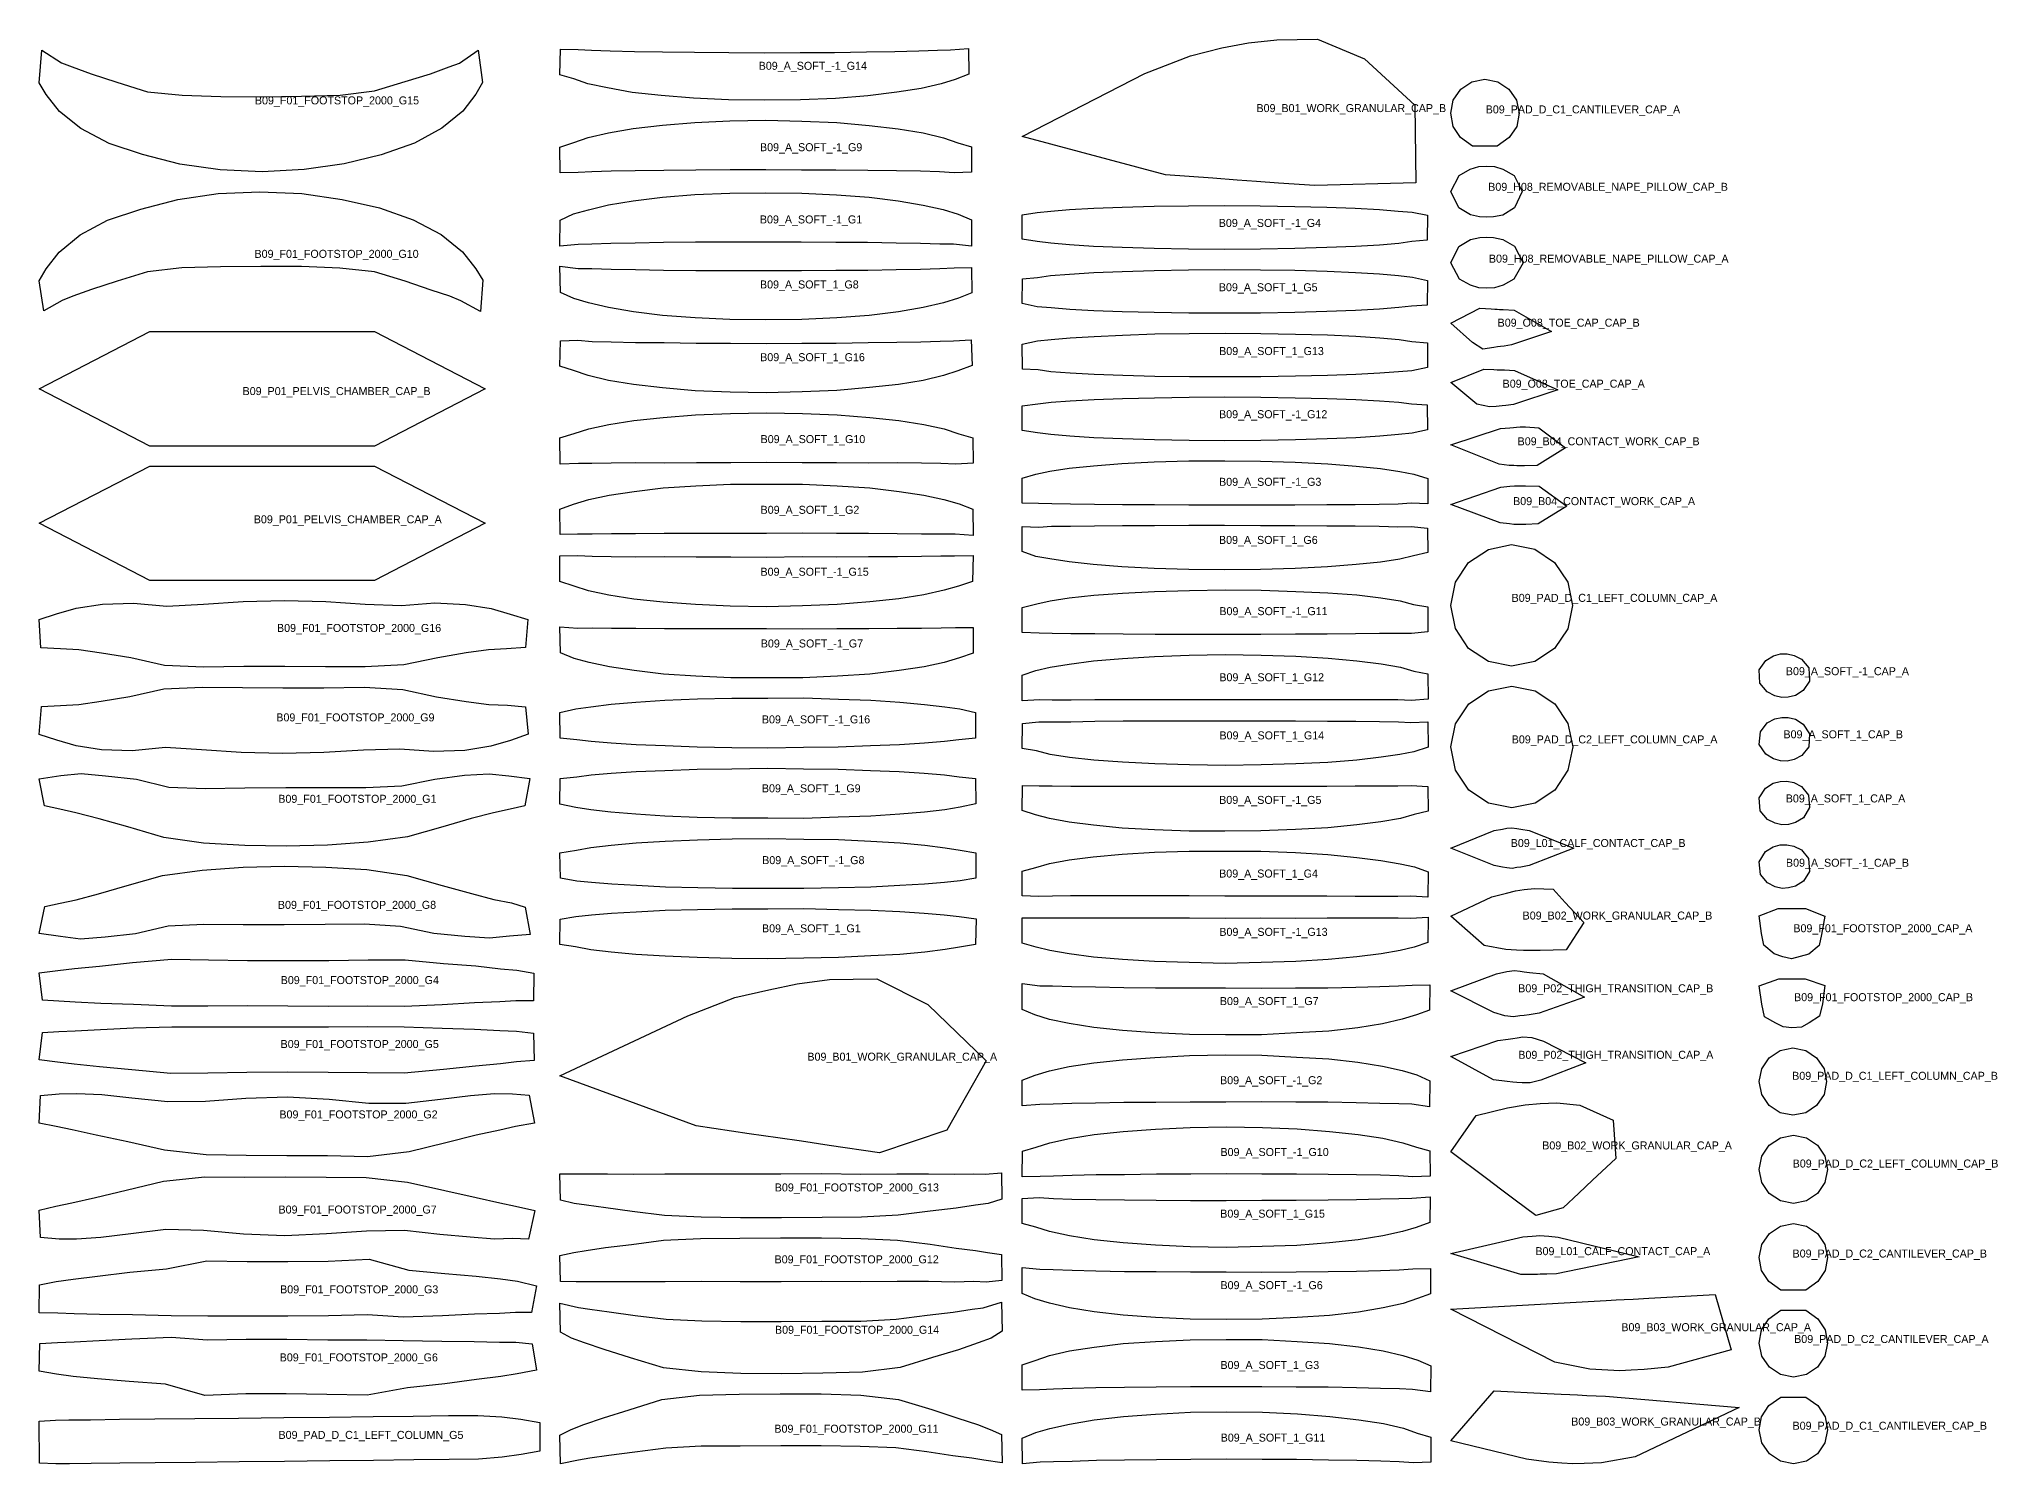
# Model space of a CAD drawing. Header units: millimetres. Extents: x 15 to 17457, y 15 to 1484.
# Drawn here: x 15499 to 17457, y 15 to 1439 of the extents above; entities that cross this region are included whole.
import ezdxf

# ---------------------------------------------------------------- set-up
doc = ezdxf.new("R2010")
doc.units = ezdxf.units.MM

msp = doc.modelspace()

# ---------------------------------------------------------------- linework, layer by layer
for points in [[(16020.1, 1429.1), (16037.7, 1428.9), (16051.2, 1428.2), (16069.9, 1427.6), (16094, 1426.9), (16122.3, 1426.6), (16154.2, 1426.1), (16188.6, 1425.8), (16224.2, 1425.6), (16259.8, 1425.9), (16294.2, 1425.9), (16326, 1426.5), (16354.5, 1426.9), (16378.4, 1427.4), (16397.1, 1428.1), (16410.1, 1428.5), (16428.2, 1430), (16428.4, 1404.3), (16414.6, 1398.8), (16400.6, 1394.6), (16380.9, 1389.9), (16356.3, 1386.1), (16327.3, 1382.7), (16295, 1380), (16260.1, 1378.6), (16224.1, 1378.1), (16188.1, 1378.5), (16153.2, 1380.3), (16120.9, 1382.9), (16091.9, 1386), (16067.1, 1390.4), (16047.4, 1394.7), (16033.4, 1399.4), (16019.6, 1403.6), (16020.1, 1429.1)], [(16736.5, 1438.7), (16776.9, 1439.2), (16824.1, 1419.4), (16874.2, 1373.1), (16875.4, 1295.6), (16774.4, 1292.8), (16738, 1295.4), (16716.2, 1297), (16696.7, 1298.4), (16672.5, 1300.1), (16625, 1303.6), (16481.6, 1341.8), (16604.3, 1404.8), (16650, 1422.6), (16681.5, 1430.5), (16707.9, 1435.5), (16736.5, 1438.7)], [(15501.6, 1428.1), (15521.3, 1415.4), (15531.8, 1411.4), (15550.9, 1404.7), (15576.7, 1396.2), (15607.2, 1386.7), (15641.8, 1383.1), (15680.4, 1381.8), (15720.8, 1381.6), (15761.3, 1382.3), (15799.8, 1383.2), (15834.2, 1387.6), (15864.7, 1396.8), (15890.1, 1404.6), (15908.9, 1411.5), (15919.3, 1415.3), (15938, 1428.1), (15942.2, 1395.9), (15935.5, 1384.1), (15922.4, 1367.3), (15901.6, 1350.2), (15874.1, 1335.2), (15841, 1323.6), (15804, 1314.6), (15763.8, 1308.9), (15722, 1306.7), (15680, 1308.7), (15639.5, 1314.4), (15602.2, 1323.8), (15568.8, 1334.9), (15540.7, 1350), (15519.4, 1367), (15505.9, 1383.8), (15498.9, 1395.5), (15501.6, 1428.1)], [(16956.8, 1332.3), (16932, 1332.3), (16920, 1340.9), (16912.6, 1352), (16910.3, 1365.1), (16912.8, 1378.2), (16920.4, 1389.2), (16931.4, 1396.4), (16944.4, 1399.1), (16957.4, 1396.4), (16968.4, 1389.2), (16976, 1378.2), (16978.5, 1365.1), (16976.2, 1352), (16968.8, 1340.9), (16956.8, 1332.3)], [(16019.6, 1331.3), (16033.5, 1336), (16047.7, 1340.8), (16068, 1345.6), (16092.9, 1349.8), (16122.1, 1353.1), (16154.5, 1355.9), (16189.4, 1357.5), (16225.5, 1358.1), (16261.5, 1357.3), (16296.3, 1355.9), (16328.8, 1352.8), (16357.7, 1349.7), (16382.7, 1345.7), (16403.1, 1340.7), (16417.5, 1335.7), (16431.2, 1331.6), (16431, 1306.1), (16413.7, 1305.6), (16399.1, 1306.5), (16380.1, 1307.2), (16356.1, 1307.6), (16327.5, 1307.8), (16295.5, 1308.4), (16261.1, 1308.3), (16225.5, 1308.7), (16189.9, 1308.5), (16155.4, 1308.4), (16123.4, 1307.9), (16094.9, 1307.7), (16070.7, 1307.1), (16051.5, 1306.6), (16037.8, 1305.8), (16019.8, 1305.6), (16019.6, 1331.3)], [(16973.5, 1303), (16981.7, 1286.8), (16974.1, 1270.5), (16962.2, 1263.4), (16952.9, 1261.7), (16946.1, 1261.2), (16939.1, 1261.7), (16929.9, 1263.5), (16918.2, 1270.5), (16910.3, 1286.9), (16918.8, 1303), (16929.8, 1309.1), (16938.3, 1312), (16946, 1312.3), (16953.9, 1312), (16962.4, 1309.1), (16973.5, 1303)], [(15498.9, 1197.7), (15506, 1209.6), (15519, 1226.3), (15539.8, 1243.5), (15567.4, 1258.4), (15600.6, 1269.3), (15637.5, 1278.9), (15677.8, 1284.8), (15719.6, 1286.7), (15761.6, 1284.9), (15801.9, 1278.9), (15839.3, 1270.7), (15872.8, 1258.7), (15900.7, 1243.8), (15922.1, 1226.7), (15935.6, 1209.7), (15942.5, 1198.2), (15940.3, 1167.1), (15920.5, 1177.5), (15909.6, 1182.2), (15890.7, 1188.4), (15864.7, 1197.2), (15834.2, 1206.6), (15799.6, 1210.3), (15761.1, 1211.9), (15720.6, 1211.9), (15680.1, 1211.6), (15641.6, 1210.5), (15607.2, 1206.7), (15576.9, 1197.2), (15551.3, 1189.1), (15532.7, 1182.4), (15522, 1178.1), (15503.7, 1167.6), (15498.9, 1197.7)], [(16019.9, 1258.4), (16033.3, 1264.5), (16048, 1268.7), (16068, 1273.6), (16092.9, 1277.7), (16122, 1281.4), (16154.5, 1283.8), (16189.3, 1285.3), (16225.3, 1285.6), (16261.4, 1285.3), (16296.2, 1283.5), (16328.7, 1281.3), (16357.9, 1277.5), (16382.7, 1273.2), (16402.7, 1268.8), (16417.7, 1264.4), (16431.2, 1258.5), (16431.2, 1232.2), (16413.1, 1234.3), (16399.4, 1234.4), (16380.1, 1234.8), (16355.7, 1235.3), (16327.2, 1235.9), (16295.4, 1235.9), (16260.8, 1236.4), (16225.2, 1236.2), (16189.5, 1236.4), (16155.1, 1236.2), (16123.2, 1236.1), (16094.9, 1235.4), (16070.6, 1235.1), (16051.4, 1234.4), (16037.7, 1234.1), (16019.6, 1232.3), (16019.9, 1258.4)], [(16481.6, 1263.7), (16496.9, 1265.9), (16510.4, 1267.4), (16529.2, 1268.9), (16553.3, 1270.2), (16581.6, 1271.3), (16613.7, 1272.2), (16648.2, 1272.6), (16684, 1272.8), (16719.8, 1272.5), (16754.3, 1272), (16786.4, 1271.2), (16814.8, 1270.1), (16838.9, 1268.8), (16857.8, 1267.4), (16871.7, 1266.2), (16886.9, 1263.1), (16886.7, 1238.4), (16871.4, 1237.1), (16858.3, 1235.1), (16839, 1233.4), (16814.9, 1231.9), (16786.5, 1230.8), (16754.4, 1229.8), (16719.9, 1229.3), (16684, 1229), (16648.2, 1229.3), (16613.7, 1229.8), (16581.6, 1230.8), (16553.2, 1232), (16529.1, 1233.6), (16510.3, 1235.2), (16496.8, 1236.8), (16481.8, 1239.2), (16481.6, 1263.7)], [(16982.7, 1215.6), (16973.3, 1199.4), (16962.5, 1193.4), (16953.9, 1190.5), (16946.3, 1190.2), (16938.4, 1190.5), (16929.9, 1193.4), (16918.9, 1199.4), (16910.3, 1215.6), (16918.3, 1232), (16930, 1239.1), (16939.3, 1240.8), (16946.2, 1241.2), (16953.1, 1240.8), (16962.4, 1239), (16973.9, 1232.2), (16982.7, 1215.6)], [(16019.6, 1212.2), (16037.9, 1210), (16051.5, 1209.9), (16070.7, 1209.4), (16095, 1208.9), (16123.3, 1208.3), (16155.3, 1208.1), (16189.7, 1207.9), (16225.4, 1208.1), (16261, 1207.9), (16295.5, 1208.3), (16327.4, 1208.3), (16355.8, 1208.9), (16380.2, 1209.4), (16399.5, 1209.8), (16413.6, 1210.5), (16431.2, 1211.1), (16431.4, 1185.5), (16418.1, 1180.4), (16403.1, 1175.6), (16382.8, 1170.9), (16358, 1166.7), (16328.8, 1162.9), (16296.3, 1160.7), (16261.5, 1159), (16225.5, 1158.7), (16189.5, 1159), (16154.7, 1160.6), (16122.1, 1163), (16093, 1166.7), (16068.1, 1170.9), (16048.3, 1175.5), (16033.4, 1179.8), (16020, 1185.8), (16019.6, 1212.2)], [(16482, 1199.7), (16497.2, 1200.8), (16510.2, 1202.8), (16529.1, 1204.4), (16553.3, 1205.9), (16581.7, 1207.1), (16613.8, 1208.1), (16648.2, 1208.6), (16684.1, 1209), (16719.9, 1208.7), (16754.4, 1208.2), (16786.6, 1207.2), (16815, 1206.1), (16839.1, 1204.6), (16858, 1203), (16872.1, 1201.4), (16887, 1198), (16886.8, 1173.3), (16871.1, 1172.4), (16858.3, 1170.8), (16839, 1169.2), (16814.9, 1167.9), (16786.5, 1166.8), (16754.4, 1165.9), (16719.9, 1165.4), (16684.1, 1165.2), (16648.3, 1165.4), (16613.8, 1165.8), (16581.7, 1166.6), (16553.3, 1167.7), (16529.3, 1169), (16510.7, 1170.5), (16496.7, 1171.7), (16481.6, 1175), (16482, 1199.7)], [(16973.7, 1168.2), (17011, 1147.1), (16971.1, 1133.5), (16963.6, 1132.4), (16960, 1131.9), (16956.9, 1131.5), (16953.3, 1130.9), (16942.3, 1129.4), (16932, 1136.1), (16910.3, 1155.4), (16939.2, 1170.2), (16950.8, 1169.5), (16954.2, 1169.3), (16956.7, 1169.2), (16959.1, 1169), (16962.6, 1168.8), (16973.7, 1168.2)], [(15609.6, 1147.1), (15834.2, 1147.1), (15944.8, 1089.8), (15834.1, 1032.5), (15703.1, 1032.5), (15676.6, 1032.5), (15609.6, 1032.5), (15498.9, 1089.8), (15609.6, 1147.1)], [(16020.1, 1137.7), (16037.4, 1138.2), (16051.9, 1137.1), (16070.9, 1136.6), (16095.2, 1136), (16123.7, 1135.9), (16155.7, 1135.4), (16190.1, 1135.2), (16225.7, 1135), (16261.4, 1135.4), (16295.7, 1135.4), (16327.7, 1136.1), (16356.3, 1136.2), (16380.4, 1136.6), (16399.6, 1137.3), (16413.1, 1137.7), (16430.9, 1138.7), (16431.7, 1112.9), (16417.5, 1107.6), (16403.1, 1102.9), (16382.9, 1098.1), (16358, 1094.1), (16329.1, 1091), (16296.6, 1087.9), (16261.7, 1086.5), (16225.7, 1085.7), (16189.7, 1086.3), (16154.8, 1087.8), (16122.3, 1090.6), (16093.2, 1093.9), (16068.3, 1098.1), (16047.9, 1102.9), (16033.3, 1108.1), (16019.6, 1112.3), (16020.1, 1137.7)], [(16481.6, 1134.2), (16497.1, 1137.7), (16510.7, 1138.9), (16529.6, 1140.6), (16553.6, 1142.1), (16582.2, 1143.4), (16614.3, 1144.5), (16648.8, 1144.9), (16684.6, 1145.2), (16720.4, 1145.1), (16755, 1144.3), (16786.9, 1143.5), (16815.4, 1142.3), (16839.4, 1140.8), (16858.6, 1139), (16871.4, 1136.9), (16887, 1135.8), (16887.1, 1110.9), (16871.5, 1107.8), (16858, 1106.8), (16839.3, 1105.3), (16815.3, 1104.1), (16786.9, 1103.1), (16755, 1102.3), (16720.4, 1101.7), (16684.6, 1101.5), (16648.9, 1101.6), (16614.3, 1102.1), (16582.3, 1102.9), (16553.8, 1103.9), (16529.7, 1105.2), (16510.5, 1106.7), (16497.8, 1108.5), (16482, 1109.3), (16481.6, 1134.2)], [(17017.3, 1088.7), (16973, 1074), (16965.4, 1072.9), (16961.5, 1072.6), (16958.7, 1072.4), (16955.6, 1072.1), (16948.9, 1071.6), (16936.2, 1074.2), (16910.3, 1096.1), (16943.2, 1109.4), (16953.4, 1109), (16956.5, 1108.8), (16958.7, 1108.7), (16960.9, 1108.7), (16964.1, 1108.5), (16973.9, 1108.1), (17017.3, 1088.7)], [(16481.7, 1072.7), (16497.5, 1074.8), (16510.6, 1076.2), (16529.6, 1077.7), (16553.6, 1079), (16582.1, 1080), (16614.2, 1080.8), (16648.7, 1081.3), (16684.5, 1081.5), (16720.3, 1081.3), (16754.8, 1080.7), (16786.8, 1080), (16815.2, 1079), (16839.1, 1077.7), (16858.2, 1076.2), (16870.9, 1074.5), (16886.7, 1073.5), (16887.1, 1048.7), (16871.6, 1045.3), (16858.1, 1044), (16839.3, 1042.3), (16815.3, 1040.7), (16786.8, 1039.5), (16754.9, 1038.7), (16720.3, 1037.9), (16684.4, 1037.8), (16648.7, 1038), (16614.2, 1038.5), (16582, 1039.5), (16553.4, 1040.8), (16529.4, 1042.3), (16510.4, 1044), (16497.2, 1045.7), (16481.6, 1047.9), (16481.7, 1072.7)], [(16019.6, 1040.5), (16033.9, 1045.1), (16048.4, 1049.5), (16068.6, 1053.9), (16093.6, 1058), (16122.7, 1061), (16155.2, 1063.6), (16190, 1065), (16226, 1065.7), (16262, 1064.9), (16296.9, 1063.6), (16329.3, 1060.9), (16358.3, 1058), (16383.4, 1054.1), (16403.8, 1049.5), (16418.5, 1044.8), (16432.3, 1040.8), (16432.6, 1015.3), (16415.3, 1014.5), (16400.3, 1015), (16381.1, 1015.4), (16357, 1015.6), (16328.2, 1015.4), (16296.2, 1015.8), (16261.8, 1015.7), (16226.1, 1016), (16190.5, 1015.8), (16156, 1015.8), (16123.9, 1015.5), (16095.3, 1015.6), (16070.9, 1015.3), (16051.6, 1015), (16038, 1014.9), (16019.7, 1014.5), (16019.6, 1040.5)], [(16998.4, 1050.7), (17024.9, 1030.7), (16996.6, 1013.1), (16983.9, 1012.8), (16979.4, 1012.8), (16976.3, 1012.8), (16973.2, 1012.9), (16968.5, 1013.1), (16958.5, 1014.3), (16910.3, 1033.7), (16960.1, 1050), (16969.2, 1050.8), (16972.9, 1051.1), (16975.9, 1051.3), (16979.6, 1051.6), (16984.9, 1051.5), (16998.4, 1050.7)], [(15609.7, 897.9), (15498.9, 955.2), (15609.6, 1012.5), (15767.2, 1012.5), (15834.2, 1012.5), (15944.8, 955.2), (15834.1, 897.9), (15609.7, 897.9)], [(16481.6, 1000.2), (16495.5, 1004.2), (16509.5, 1007.2), (16528.6, 1010.2), (16552.9, 1012.8), (16581.5, 1015.1), (16613.8, 1016.8), (16648.4, 1017.6), (16684.3, 1017.8), (16720.2, 1017.4), (16754.8, 1016.5), (16787.2, 1014.7), (16815.7, 1012.4), (16840, 1009.9), (16859.3, 1006.9), (16873.4, 1004.4), (16887.3, 999.9), (16887.3, 974.8), (16870.6, 975.4), (16857.7, 974.5), (16838.6, 974.1), (16814.7, 973.7), (16786.4, 973.6), (16754.4, 973.4), (16720, 973.4), (16684.2, 973.3), (16648.5, 973.4), (16614.1, 973.6), (16582.2, 973.8), (16553.9, 974), (16530, 974.4), (16511.4, 974.7), (16498.2, 975.1), (16481.7, 975.4), (16481.6, 1000.2)], [(16019.6, 969.5), (16033.2, 974.4), (16048.6, 979), (16068.9, 983.4), (16093.7, 987.1), (16122.8, 990.7), (16155.3, 992.7), (16190.2, 994.4), (16226.1, 994.5), (16262.1, 994.4), (16296.9, 992.7), (16329.4, 990.6), (16358.6, 987), (16383.3, 983.2), (16403.5, 979), (16418.6, 974.8), (16432.4, 969.2), (16432.6, 943), (16414.6, 944.5), (16400.7, 944.4), (16381.1, 944.5), (16356.7, 944.7), (16328.1, 945.1), (16296.1, 944.9), (16261.7, 945.2), (16226, 944.9), (16190.3, 945.1), (16155.8, 945), (16123.9, 945.1), (16095.3, 944.7), (16071, 944.7), (16051.7, 944.5), (16037.2, 944.2), (16019.7, 943.9), (16019.6, 969.5)], [(16910.3, 974.1), (16960.3, 991.2), (16969.3, 992.4), (16974, 992.7), (16977.4, 992.8), (16980.6, 992.8), (16985, 992.7), (16998.7, 992.4), (17026.4, 972.5), (16997.6, 954.8), (16985.4, 953.9), (16980.3, 953.9), (16977, 954), (16973.4, 954.1), (16969.1, 954.6), (16959.8, 955.7), (16910.3, 974.1)], [(16481.6, 952.1), (16498.3, 951.3), (16511.1, 952.2), (16530, 952.5), (16553.9, 952.8), (16582.2, 952.9), (16614.1, 953.1), (16648.5, 953.2), (16684.2, 953.3), (16719.9, 953.1), (16754.4, 953), (16786.4, 952.8), (16814.7, 952.6), (16838.6, 952.2), (16857.4, 951.8), (16870.8, 951.9), (16887.1, 950.5), (16887.4, 925.9), (16873.1, 922.7), (16859.4, 919.3), (16839.9, 916.4), (16815.7, 913.9), (16787.1, 911.7), (16754.7, 910), (16720.1, 909.1), (16684.2, 908.8), (16648.3, 909.1), (16613.7, 909.9), (16581.4, 911.6), (16552.8, 914), (16528.6, 916.7), (16509.5, 919.8), (16495.4, 922.2), (16481.6, 926.9), (16481.6, 952.1)], [(16019.6, 922.7), (16037.3, 922.9), (16051.7, 922.3), (16070.9, 922.1), (16095.2, 921.8), (16123.9, 921.9), (16155.9, 921.7), (16190.4, 921.7), (16226, 921.5), (16261.7, 921.9), (16296.1, 921.8), (16328.2, 922.2), (16357, 922.1), (16381, 922.3), (16400.5, 922.7), (16414.2, 922.8), (16432.6, 923), (16432.2, 897), (16418, 892.5), (16403.7, 888.3), (16383.4, 883.6), (16358.3, 879.7), (16329.3, 876.8), (16296.8, 874), (16262, 872.7), (16226, 871.8), (16189.9, 872.5), (16155.1, 873.9), (16122.7, 876.5), (16093.6, 879.4), (16068.6, 883.4), (16048.3, 887.8), (16033.8, 892.5), (16019.6, 897), (16019.6, 922.7)], [(16971.1, 933.9), (16994.4, 929.3), (17014, 916.1), (17027.2, 896.5), (17032, 873.1), (17027.2, 849.8), (17014, 830.2), (16994.4, 817), (16971.1, 812.4), (16947.9, 817.1), (16928.1, 830.2), (16915.1, 849.9), (16910.3, 873.1), (16915.1, 896.4), (16928.1, 916.1), (16947.9, 929.2), (16971.1, 933.9)], [(16481.6, 870.9), (16496.3, 874.7), (16509.8, 877.8), (16528.9, 880.6), (16553.3, 883.5), (16582.1, 885.5), (16614.2, 887.2), (16648.9, 888.2), (16684.8, 888.8), (16720.7, 888.3), (16755.3, 887.2), (16787.4, 885.8), (16816.2, 883.6), (16840.5, 880.7), (16859.8, 877.7), (16873.1, 874.2), (16887.5, 871.8), (16887.3, 846.8), (16870.9, 845.1), (16857.4, 845.2), (16838.9, 844.9), (16815.1, 844.7), (16786.8, 844.5), (16755, 844.4), (16720.5, 844.1), (16684.8, 844.1), (16649.1, 844.1), (16614.7, 844.2), (16582.7, 844.3), (16554.3, 844.6), (16530.4, 844.8), (16511.7, 845.2), (16498.7, 845.4), (16481.9, 846), (16481.6, 870.9)], [(15498.9, 858.9), (15516.4, 864.6), (15536, 870.3), (15562.1, 874.3), (15593.2, 875.5), (15626.7, 872.3), (15663.1, 874.5), (15703, 876.9), (15744.3, 877.9), (15785.5, 877.1), (15825, 874.4), (15861.1, 873.2), (15894.6, 875.7), (15925.1, 874.2), (15950.7, 870.2), (15969.9, 864.4), (15987.4, 858.9), (15985, 830.9), (15966.2, 829.8), (15948.3, 828.7), (15925.8, 825.8), (15897.5, 820.9), (15863.5, 813.8), (15824.9, 811.8), (15785.1, 811.9), (15744.4, 812.2), (15703.7, 812), (15663.4, 811.5), (15624.3, 813), (15590.5, 820.9), (15561.2, 825.4), (15538.7, 828.8), (15520.4, 829.8), (15500.7, 830.7), (15498.9, 858.9)], [(16019.6, 851.8), (16037.6, 850.5), (16051.7, 850.6), (16071.2, 850.3), (16095.5, 850.3), (16124, 849.9), (16156, 850), (16190.5, 849.9), (16226.2, 850.1), (16261.8, 849.8), (16296.3, 850.1), (16328.3, 850), (16356.8, 850.4), (16381.2, 850.5), (16400.7, 850.6), (16415.1, 850.9), (16432.6, 851.1), (16432.7, 825.5), (16419.1, 820.6), (16403.8, 816.1), (16383.6, 811.9), (16358.8, 808), (16329.6, 804.5), (16297.1, 802.3), (16262.3, 800.6), (16226.3, 800.6), (16190.3, 800.6), (16155.5, 802.3), (16123, 804.4), (16093.9, 808), (16069, 811.6), (16048.9, 816), (16033.7, 820.1), (16020, 825.8), (16019.6, 851.8)], [(16481.6, 803.3), (16495.5, 808), (16509.6, 811.3), (16528.6, 814.4), (16553.1, 817.8), (16581.9, 820.1), (16614.1, 822.1), (16648.7, 823.4), (16684.7, 824.1), (16720.7, 823.3), (16755.3, 822.5), (16787.6, 820.3), (16816.4, 817.8), (16840.7, 814.6), (16860.1, 811.3), (16873.5, 807.3), (16887.5, 804.6), (16887.6, 779.5), (16870.8, 778.2), (16857.3, 778.6), (16838.8, 778.7), (16815, 778.7), (16786.7, 778.7), (16754.9, 778.8), (16720.4, 778.7), (16684.8, 778.8), (16649.2, 778.7), (16614.8, 778.7), (16582.8, 778.6), (16554.4, 778.6), (16530.6, 778.4), (16511.6, 778.5), (16499.1, 778.9), (16481.6, 777.9), (16481.6, 803.3)], [(17268.4, 810.6), (17269, 797.3), (17262.5, 788), (17254.9, 783), (17247.6, 781.4), (17241.2, 781.2), (17234.2, 782.6), (17226.6, 786.6), (17219.3, 795.4), (17218.7, 808.6), (17225.2, 818.1), (17232.9, 822.9), (17240, 824.7), (17246.7, 824.7), (17253.5, 823.2), (17261, 819.3), (17268.4, 810.6)], [(15501.3, 772), (15520.2, 773.2), (15538.7, 774.2), (15560.8, 777.5), (15589.7, 782.2), (15623.4, 789.9), (15662.2, 791.5), (15702.1, 791.1), (15742.7, 790.8), (15783.5, 790.9), (15823.8, 791.3), (15862.4, 789), (15896.3, 781.6), (15925.8, 777.2), (15948.5, 774.1), (15967.2, 773.3), (15985.3, 771.8), (15987.7, 744.4), (15970.3, 738.1), (15950.5, 732.4), (15924.4, 728), (15893.3, 727), (15859.5, 729.4), (15823.2, 728.5), (15783.5, 726), (15742.2, 725.1), (15700.9, 726.1), (15661.3, 728.8), (15625.2, 731), (15592, 727.7), (15561.4, 728.9), (15535.9, 732.9), (15516.5, 738.4), (15498.9, 744.2), (15501.3, 772)], [(16971.2, 792.4), (16994.5, 787.8), (17014.2, 774.6), (17027.4, 755), (17032.2, 731.6), (17027.4, 708.3), (17014.2, 688.6), (16994.5, 675.4), (16971.2, 670.8), (16947.9, 675.5), (16928.2, 688.6), (16915.1, 708.3), (16910.3, 731.6), (16915.1, 754.9), (16928.2, 774.6), (16947.9, 787.8), (16971.2, 792.4)], [(16019.6, 766), (16035.5, 769.7), (16050.6, 771.8), (16070.7, 774.3), (16095.5, 776.3), (16124.5, 778.4), (16157, 779.6), (16191.6, 780.4), (16227.4, 780.4), (16263.3, 780.6), (16298, 779.5), (16330.4, 778.4), (16359.4, 776.4), (16384.2, 774.2), (16404.5, 771.9), (16419.3, 769.6), (16435.1, 766.2), (16435.2, 740.5), (16418.3, 738.9), (16404, 737.1), (16384, 735.3), (16359, 733.6), (16330, 732.6), (16297.8, 731.3), (16263.1, 731), (16227.3, 730.4), (16191.5, 730.9), (16156.9, 731.4), (16124.7, 732.6), (16095.7, 733.6), (16070.9, 735.3), (16050.7, 737), (16036.6, 738.9), (16019.9, 740.5), (16019.6, 766)], [(16482.1, 755), (16498.4, 756.9), (16512, 756.6), (16530.5, 756.9), (16554.4, 757.3), (16582.8, 757.6), (16614.8, 757.7), (16649.2, 757.8), (16684.9, 757.8), (16720.6, 757.9), (16755.1, 757.6), (16786.9, 757.5), (16815.2, 757.3), (16839, 757.1), (16857.9, 756.7), (16870.4, 756.1), (16887.5, 756.7), (16887.6, 731.5), (16873.2, 726.9), (16859.5, 724.2), (16840.6, 721.3), (16816.3, 718.5), (16787.5, 716.2), (16755.4, 714.7), (16720.8, 713.7), (16684.9, 713.2), (16648.9, 713.8), (16614.3, 714.7), (16582.2, 716.4), (16553.4, 718.4), (16529, 721.2), (16509.6, 724.1), (16496.2, 727.8), (16481.6, 730), (16482.1, 755)], [(17226.5, 755.6), (17234.3, 759.7), (17241.2, 761.2), (17247.7, 761), (17254.9, 759.3), (17262.6, 754.4), (17269, 744.8), (17268.3, 731.9), (17261.2, 723.1), (17253.5, 719.1), (17246.7, 717.6), (17240.1, 717.8), (17233, 719.6), (17225.4, 724.3), (17218.7, 734.1), (17219.8, 746.8), (17226.5, 755.6)], [(15498.9, 699.9), (15520.5, 703), (15540.8, 705.1), (15565.3, 702.9), (15596.1, 699.5), (15628.7, 691.4), (15664.8, 690.1), (15704.6, 690.7), (15745.5, 691.1), (15786.4, 691), (15825.5, 691.1), (15861.6, 692.9), (15894.5, 699.4), (15924.2, 703.4), (15949, 704.8), (15968.4, 702.8), (15989.5, 700), (15984.4, 672.8), (15969.7, 669.5), (15953.3, 665.9), (15931, 660.1), (15902.4, 651.8), (15867.2, 641.8), (15828, 636.4), (15787.3, 633.6), (15745.9, 632.4), (15704.5, 633.1), (15663.3, 635.5), (15623.5, 641), (15587.6, 651.7), (15558.8, 659.7), (15535.6, 665.8), (15519.5, 669.5), (15504.2, 672.8), (15498.9, 699.9)], [(16019.7, 700.2), (16036.5, 701.9), (16050.7, 703.8), (16070.8, 705.5), (16095.7, 707.2), (16124.6, 708.2), (16156.8, 709.4), (16191.4, 709.9), (16227.3, 710.4), (16263.1, 709.8), (16297.7, 709.4), (16330, 708.2), (16358.9, 707.1), (16383.8, 705.5), (16404, 703.7), (16418.9, 701.9), (16435, 700.2), (16435.3, 674.7), (16419.9, 671.3), (16404.4, 668.9), (16384.1, 666.5), (16359.3, 664.4), (16330.3, 662.4), (16297.9, 661.3), (16263.2, 660.2), (16227.4, 660.3), (16191.6, 660.4), (16156.9, 661.2), (16124.5, 662.4), (16095.5, 664.5), (16070.6, 666.5), (16050.5, 668.9), (16035.6, 671.2), (16019.6, 674.5), (16019.7, 700.2)], [(16482, 693.2), (16498.8, 692.8), (16511.9, 692.7), (16530.3, 692.6), (16554.2, 692.6), (16582.4, 692.4), (16614.4, 692.5), (16648.7, 692.5), (16684.4, 692.6), (16720.1, 692.5), (16754.5, 692.6), (16786.5, 692.6), (16814.7, 692.8), (16838.6, 692.9), (16857.3, 692.8), (16870.8, 693.2), (16887.4, 692.2), (16887.6, 667.5), (16873.7, 664), (16860.1, 660.2), (16840.5, 656.9), (16816.3, 653.9), (16787.5, 650.9), (16755.1, 649.1), (16720.4, 647.7), (16684.5, 647.6), (16648.6, 647.6), (16613.9, 648.9), (16581.6, 650.6), (16552.9, 653.5), (16528.6, 656.4), (16509.2, 660.1), (16495.1, 663.7), (16481.6, 668.2), (16482, 693.2)], [(17267.9, 683.6), (17269, 671), (17262.9, 660.9), (17255.1, 656), (17248, 654.1), (17241.3, 653.9), (17234.5, 655.3), (17227, 659.1), (17219.5, 667.7), (17218.7, 680.7), (17224.8, 690.4), (17232.5, 695.5), (17239.6, 697.2), (17246.2, 697.6), (17253.2, 696.1), (17260.8, 692.2), (17267.9, 683.6)], [(16953.6, 648.1), (16962, 649.6), (16966.4, 650.3), (16971.4, 650.8), (16976.2, 650.1), (16980.3, 649.5), (16988.6, 648), (17033.4, 630.5), (16988.6, 613.1), (16980.3, 611.6), (16976.2, 611), (16971.5, 610.3), (16966.3, 610.8), (16962, 611.6), (16953.6, 613.1), (16910.3, 630.5), (16953.6, 648.1)], [(16019.6, 625.9), (16036, 628.4), (16050.6, 631.2), (16070.9, 633.6), (16095.7, 635.9), (16124.8, 637.4), (16157.1, 638.9), (16191.8, 639.8), (16227.7, 640.2), (16263.6, 639.6), (16298.2, 639), (16330.6, 637.3), (16359.6, 635.7), (16384.5, 633.5), (16404.7, 630.9), (16419.8, 628.3), (16435.3, 625.9), (16435.5, 600.5), (16419.7, 597.7), (16404.2, 596.1), (16384.1, 594.5), (16359.5, 593.1), (16330.6, 591.6), (16298.2, 590.9), (16263.6, 590), (16227.8, 590.3), (16192, 590.2), (16157.4, 590.8), (16125, 591.6), (16096, 593.2), (16071.4, 594.6), (16051.3, 596.3), (16036.5, 597.6), (16020.3, 600.4), (16019.6, 625.9)], [(16481.6, 607.6), (16495.3, 611.2), (16509, 615.2), (16528.6, 618.8), (16552.8, 621.7), (16581.6, 624.6), (16613.9, 626.3), (16648.6, 627.5), (16684.5, 627.6), (16720.4, 627.3), (16755.1, 626), (16787.5, 624.1), (16816.3, 621.1), (16840.4, 618.1), (16859.7, 614.9), (16874.1, 611.7), (16887.6, 606.7), (16887.4, 581.4), (16870.4, 582.6), (16857.5, 582.2), (16838.6, 582.1), (16814.6, 582.2), (16786.4, 582.4), (16754.4, 582.4), (16720.1, 582.6), (16684.4, 582.6), (16648.7, 582.7), (16614.3, 582.7), (16582.4, 582.8), (16554.2, 582.7), (16530.2, 582.7), (16512.1, 582.6), (16498.5, 582), (16481.9, 582.9), (16481.6, 607.6)], [(17269.1, 607.2), (17262.8, 597.4), (17255.1, 592.4), (17248.1, 590.7), (17241.5, 590.3), (17234.5, 591.8), (17226.8, 595.7), (17219.8, 604.3), (17218.7, 616.9), (17224.8, 627), (17232.7, 631.9), (17239.7, 633.8), (17246.4, 633.9), (17253.2, 632.5), (17260.8, 628.7), (17268, 620.2), (17269.1, 607.2)], [(15504.7, 572.3), (15519.9, 575.6), (15535.8, 578.8), (15558.2, 584.9), (15586.9, 593), (15622.2, 603.3), (15662, 608.6), (15702.8, 611.4), (15744.1, 612.4), (15785.5, 611.5), (15826.6, 609.1), (15866.5, 603.2), (15901.9, 593), (15931.1, 585.3), (15953.5, 579.3), (15971.1, 575.8), (15984.8, 571.5), (15989.8, 544.2), (15969, 542.6), (15949.2, 540.6), (15924.5, 542.1), (15893.4, 545), (15860.2, 552.3), (15824.3, 554.6), (15784.8, 554), (15743.9, 553.7), (15703, 553.8), (15663.7, 554), (15627.8, 552.4), (15595.1, 544.9), (15564.8, 541.5), (15540.4, 539.4), (15520.2, 542.2), (15498.9, 545.1), (15504.7, 572.3)], [(16951.3, 581.9), (16966.1, 585.6), (16975.1, 587.7), (16983.6, 589.1), (16993.9, 590.3), (17012.7, 589.6), (17024.8, 576.3), (17043.2, 556.1), (17025.7, 528.7), (16999.7, 528.2), (16990.3, 528), (16983.1, 528.2), (16976, 528.5), (16965.4, 529.1), (16943.7, 533.1), (16910.3, 562.5), (16951.3, 581.9)], [(16019.8, 559.6), (16035.6, 562.3), (16051.2, 563.7), (16071.2, 565.4), (16095.9, 566.8), (16124.8, 568.4), (16157.2, 569.2), (16191.9, 569.8), (16227.6, 569.8), (16263.4, 570), (16298.1, 569.2), (16330.4, 568.5), (16359.3, 567), (16383.9, 565.5), (16403.9, 563.9), (16418.7, 562.3), (16435.6, 559.7), (16435, 534), (16419, 531.6), (16404.6, 529.1), (16384.3, 526.5), (16359.4, 524.3), (16330.4, 522.7), (16298.1, 521), (16263.4, 520.5), (16227.6, 519.8), (16191.6, 520.2), (16156.9, 521.1), (16124.7, 522.6), (16095.6, 524.1), (16070.8, 526.4), (16050.5, 528.8), (16035.2, 531.7), (16019.6, 534.2), (16019.8, 559.6)], [(17281.1, 544.3), (17278.5, 533.2), (17268.2, 524.4), (17259.5, 522), (17251.1, 519.9), (17242.2, 521.9), (17233.5, 524.8), (17223.3, 533.5), (17220.9, 545), (17218.7, 562.7), (17237.5, 570.3), (17246.5, 570.2), (17251.2, 570.2), (17255.9, 570.2), (17264.9, 570.1), (17284.2, 562.4), (17281.1, 544.3)], [(16481.6, 560.7), (16498.8, 560.8), (16511.8, 560.7), (16530.6, 560.8), (16554.3, 560.7), (16582.8, 560.8), (16614.7, 560.7), (16649.1, 560.7), (16684.8, 560.6), (16720.4, 560.7), (16754.9, 560.6), (16786.7, 560.8), (16815, 560.8), (16838.7, 560.8), (16857.6, 560.9), (16870.1, 560.5), (16887.7, 561.4), (16887.4, 536), (16873.6, 531.4), (16859.7, 528.2), (16840.7, 524.9), (16816.4, 521.7), (16787.6, 519.1), (16755.3, 517), (16720.7, 516.1), (16684.7, 515.3), (16648.7, 516), (16614, 517.3), (16581.9, 519.2), (16553.1, 521.5), (16528.6, 524.9), (16509.4, 528), (16495.7, 531.6), (16481.6, 535.5), (16481.6, 560.7)], [(15498.9, 505.9), (15517.6, 508.3), (15534.2, 510), (15559.4, 512.6), (15592.1, 516), (15631.5, 519.4), (15668.3, 518.7), (15707.3, 518.3), (15748, 518.1), (15788.6, 518), (15827.8, 518.8), (15864.7, 518.7), (15903.3, 515.3), (15935.5, 512.8), (15960.3, 509.9), (15976.6, 508.5), (15993.6, 505.6), (15993.2, 477.8), (15975.6, 477.9), (15959.6, 476.7), (15934.3, 475.7), (15901.9, 473.7), (15863.7, 472.2), (15827.4, 472.6), (15788.3, 472.3), (15747.5, 472.6), (15706.9, 472.7), (15667.7, 472.5), (15631.3, 472.6), (15593.2, 474.1), (15560.5, 475.3), (15534.8, 476.6), (15518.5, 477.6), (15502.3, 478.5), (15498.9, 505.9)], [(16336.4, 499.8), (16387.4, 474.3), (16445.9, 417.9), (16406.3, 348.7), (16339, 325.9), (16288.7, 333.3), (16261.2, 337.4), (16237.4, 340.8), (16208.8, 345), (16155.9, 352.8), (16019.6, 402.7), (16147.5, 462.7), (16194.6, 481.2), (16228.4, 488.8), (16256.7, 494.9), (16289.2, 499.3), (16336.4, 499.8)], [(16481.6, 495.3), (16499.5, 492.9), (16512.1, 492.7), (16531.1, 492.2), (16555, 491.7), (16583.3, 491.2), (16615.2, 491), (16649.5, 490.7), (16685.2, 490.7), (16720.8, 490.5), (16755.1, 490.8), (16787.2, 490.9), (16815.4, 491.5), (16839.2, 492.1), (16857.9, 492.7), (16871.7, 493.5), (16889.2, 493.7), (16889, 468.5), (16875.9, 463.9), (16861.7, 459.4), (16841.9, 455), (16817.3, 450.9), (16788.2, 447.5), (16756, 445.9), (16721.2, 443.8), (16685.1, 443.7), (16649.1, 444.2), (16614.3, 446), (16582, 448.2), (16553.3, 451.3), (16528.6, 455.2), (16509.2, 459.3), (16494.3, 463.7), (16481.6, 469.3), (16481.6, 495.3)], [(16973.9, 508), (16979.6, 507.4), (16983.7, 506.9), (16989.1, 506.3), (17002.8, 504.8), (17043.9, 481.5), (16998.6, 465.5), (16988.5, 464), (16983.5, 463.3), (16979.4, 462.7), (16972.9, 461.7), (16964.3, 463), (16953.4, 466.3), (16910.3, 487.8), (16956.1, 504.9), (16966.2, 507.3), (16973.9, 508)], [(17284.2, 493.1), (17281.8, 474.7), (17279, 462.4), (17268.5, 455.8), (17260.8, 451.4), (17251.4, 450.7), (17242.5, 451.7), (17235.2, 455.5), (17224.1, 462), (17221.4, 474.6), (17218.7, 492.8), (17238.4, 499.8), (17246.9, 499.8), (17251.5, 499.8), (17256.1, 499.9), (17264.6, 499.9), (17284.2, 493.1)], [(15502.3, 446.2), (15518.5, 447.3), (15535, 447.9), (15560.4, 449.2), (15593.2, 450.8), (15631.5, 451.9), (15667.7, 451.8), (15706.8, 452), (15747.6, 452), (15788.3, 451.8), (15827.4, 452.2), (15863.8, 452), (15901.8, 450.6), (15934.3, 449.6), (15959.5, 448.1), (15976.1, 447.6), (15993.2, 445.6), (15993.8, 418.1), (15976.2, 416.9), (15960.3, 414.8), (15935.1, 412.5), (15903.1, 409.1), (15863.7, 405.4), (15826.9, 406), (15787.9, 406.1), (15747.2, 406.5), (15706.6, 406.3), (15667.5, 405.6), (15630.6, 405.2), (15591.5, 409), (15559.1, 411.9), (15533.8, 414.5), (15517.4, 416.6), (15498.9, 418.7), (15502.3, 446.2)], [(16976.5, 440.9), (16982.4, 441.7), (16991.4, 441.1), (17002.9, 437.5), (17045.4, 415.9), (17000.2, 398.7), (16989.5, 396), (16981.5, 395.8), (16976.3, 396.3), (16972.2, 396.7), (16966.8, 397.3), (16953, 398.8), (16910.3, 422.1), (16957.3, 438.2), (16967.5, 439.6), (16972.4, 440.3), (16976.5, 440.9)], [(16481.8, 398.4), (16494.8, 403.5), (16509.2, 407.8), (16528.7, 412.1), (16553.4, 416), (16582.2, 419), (16614.4, 421.3), (16649.2, 423.1), (16685.2, 423.7), (16721.3, 423.6), (16756.1, 421.5), (16788.3, 419.8), (16817.4, 416.5), (16842, 412.4), (16861.7, 408.2), (16876.5, 403.7), (16889.3, 398), (16889.1, 372), (16871.2, 374.5), (16858.5, 374.8), (16839.4, 375.3), (16815.6, 375.9), (16787.3, 376.4), (16755.3, 376.6), (16721, 376.8), (16685.3, 376.7), (16649.7, 376.6), (16615.4, 376.3), (16583.4, 376.1), (16555.1, 375.5), (16531.3, 375.1), (16512.6, 374.5), (16499.3, 374.1), (16481.6, 372.8), (16481.8, 398.4)], [(17239.5, 428.1), (17252.3, 430.7), (17265.2, 428.2), (17276.1, 420.9), (17283.5, 410), (17285.9, 397.1), (17283.5, 384.2), (17276.1, 373.3), (17265.2, 366), (17252.3, 363.4), (17239.5, 366), (17228.5, 373.3), (17221.3, 384.2), (17218.7, 397.1), (17221.3, 409.9), (17228.5, 420.9), (17239.5, 428.1)], [(15500.2, 383.3), (15518.9, 385), (15536.5, 385.2), (15561.5, 384.1), (15591.7, 380.8), (15627.5, 377.2), (15665.2, 377.6), (15705.6, 380.4), (15747.2, 381.8), (15788.8, 379.4), (15828.4, 375.5), (15865.4, 375.4), (15900.2, 379.7), (15930.1, 383.3), (15954.3, 385.1), (15972.2, 384.8), (15988.9, 383.7), (15994.1, 355.5), (15975, 352.3), (15959.5, 348.6), (15935.9, 343.4), (15905.6, 335.9), (15868.7, 327), (15827.1, 322), (15787.2, 322.8), (15746.6, 322.9), (15705.8, 323.3), (15666, 324), (15624.3, 328.6), (15587.4, 337), (15555.8, 343.7), (15532, 348.9), (15515.8, 352.2), (15498.9, 355.7), (15500.2, 383.3)], [(17039.3, 373.5), (17072.6, 358.5), (17075.2, 320.3), (17051.9, 298.4), (17038.3, 285.7), (17022.6, 270.9), (16995.2, 263.1), (16974.5, 278.7), (16961.2, 288.7), (16945.9, 300.2), (16910.3, 326.9), (16935.7, 363.3), (16966.9, 370.9), (16984.6, 374), (16999.8, 375.3), (17016.3, 375.8), (17039.3, 373.5)], [(16482, 327.5), (16495.8, 331.7), (16509.3, 335.9), (16529, 340.1), (16553.8, 344.2), (16582.7, 347.1), (16614.9, 349.5), (16649.7, 351.3), (16685.9, 352), (16721.9, 351.1), (16756.6, 350), (16788.9, 347.2), (16817.8, 344.3), (16842.4, 340.5), (16862.2, 336), (16875.9, 331.4), (16889.4, 327.8), (16889.6, 302.6), (16872.5, 301.9), (16858.3, 302.8), (16840, 303.4), (16816, 303.9), (16787.7, 304.1), (16755.9, 304.6), (16721.5, 304.7), (16685.9, 304.9), (16650.3, 304.7), (16615.9, 304.5), (16584, 304), (16555.6, 303.8), (16531.6, 303.1), (16513, 302.7), (16499.7, 302.1), (16481.6, 302), (16482, 327.5)], [(17239.8, 340.8), (17252.8, 343.4), (17265.9, 340.9), (17276.9, 333.5), (17284.4, 322.4), (17286.9, 309.3), (17284.4, 296.3), (17276.9, 285.2), (17265.9, 277.8), (17252.8, 275.2), (17239.8, 277.9), (17228.7, 285.2), (17221.4, 296.3), (17218.7, 309.3), (17221.4, 322.4), (17228.7, 333.5), (17239.8, 340.8)], [(15498.9, 268.7), (15515.7, 272.5), (15531.7, 275.8), (15555.1, 281.4), (15586, 288.7), (15623.1, 297.4), (15664.6, 302), (15704.5, 301.6), (15745.2, 301.9), (15786, 301.6), (15825.8, 301.3), (15867.1, 296.5), (15904.4, 288.1), (15935.7, 281.4), (15959.4, 275.9), (15975.3, 272.7), (15994.5, 268.1), (15988.1, 239.7), (15972.2, 240.4), (15954.3, 239.5), (15930, 241.5), (15899.6, 244.3), (15864.2, 248.1), (15826.3, 247.6), (15786.2, 244.8), (15744.7, 243), (15703.1, 244.6), (15663.2, 248.4), (15625.7, 249.1), (15590.7, 244.9), (15560.7, 241.4), (15536.4, 239.5), (15519, 239.6), (15500.4, 241.1), (15498.9, 268.7)], [(16019.6, 305), (16035.9, 304.8), (16047.7, 304.9), (16067.1, 304.9), (16093, 304.7), (16124.6, 304.8), (16160.7, 305), (16199.9, 304.8), (16240.5, 304.8), (16281.3, 305.1), (16320.4, 304.7), (16356.5, 305), (16388.2, 305), (16414.1, 304.5), (16433.5, 304.9), (16444.9, 304.5), (16461, 305.9), (16461.5, 279.5), (16447.9, 275.2), (16435.2, 273.6), (16415.9, 270.6), (16389.8, 267.6), (16357.9, 263.6), (16321.2, 261.5), (16281.7, 261.4), (16241, 261), (16200.1, 261), (16160.7, 261.7), (16124, 263.3), (16091.7, 267.2), (16065.5, 270.8), (16046.2, 273.6), (16033.7, 275.4), (16020.1, 278.6), (16019.6, 305)], [(16481.6, 280.4), (16498.8, 281.3), (16513.1, 280.3), (16531.5, 279.7), (16555.5, 279.2), (16583.9, 279), (16615.8, 278.6), (16650.2, 278.4), (16685.8, 278.2), (16721.4, 278.5), (16755.8, 278.6), (16787.6, 279), (16816, 279.3), (16839.9, 279.8), (16858.5, 280.4), (16871.4, 280.6), (16889.7, 281.9), (16889.3, 256.1), (16875.8, 251.1), (16861.9, 247.2), (16842.4, 242.8), (16817.7, 238.9), (16788.9, 235.9), (16756.5, 233.2), (16721.8, 232.1), (16685.8, 231.1), (16649.7, 231.8), (16614.9, 233.5), (16582.7, 236), (16553.7, 238.8), (16529, 242.8), (16509.1, 247.1), (16495.5, 251.7), (16481.9, 255.2), (16481.6, 280.4)], [(17240.4, 188.5), (17228.4, 197.1), (17221, 208.2), (17218.7, 221.3), (17221.2, 234.3), (17228.8, 245.4), (17239.8, 252.6), (17252.8, 255.2), (17265.8, 252.6), (17276.8, 245.4), (17284.4, 234.3), (17286.9, 221.3), (17284.6, 208.2), (17277.2, 197.1), (17265.2, 188.5), (17240.4, 188.5)], [(16019.6, 223.3), (16033.6, 226.3), (16045.8, 228.3), (16065.3, 231.1), (16091.3, 234.2), (16123.2, 238.6), (16160, 240.3), (16199.4, 240.7), (16240.2, 240.8), (16281.1, 241), (16320.5, 240.1), (16357.2, 238.6), (16389.6, 234.5), (16415.6, 230.7), (16435.1, 228.3), (16447.1, 226.1), (16461, 224.1), (16461.5, 198.1), (16445.7, 196.7), (16433.3, 197.1), (16414.1, 196.7), (16388.1, 197.2), (16356.6, 197.2), (16320.5, 196.9), (16281.3, 197.2), (16240.7, 197), (16199.9, 196.9), (16160.7, 197.1), (16124.7, 197), (16093, 196.8), (16067, 197), (16047.9, 197), (16035.9, 196.9), (16020.1, 197.1), (16019.6, 223.3)], [(16910.3, 225.4), (16982.3, 241.9), (16991.6, 242.5), (16995.7, 242.8), (16999.4, 243.1), (17003.6, 243), (17008.2, 242.5), (17017.6, 241.6), (17098.8, 221.9), (17016.1, 204.9), (17006.4, 204.7), (17002.6, 204.6), (16999.8, 204.5), (16996.9, 204.4), (16992.6, 204.3), (16980.3, 204.3), (16910.3, 225.4)], [(15499.2, 193.9), (15515.9, 197.2), (15532.8, 199.7), (15557.2, 202.6), (15589.5, 206.7), (15626.2, 209.9), (15666.7, 217.9), (15707, 217.2), (15747.6, 217.2), (15788, 217.6), (15828.9, 219.5), (15868.5, 208.5), (15904.4, 205.4), (15935.9, 202.7), (15960.2, 199.8), (15977.1, 197.6), (15996, 192.9), (15991.1, 166.2), (15975, 166.3), (15959.2, 165.3), (15934.2, 164.6), (15902.2, 163), (15863.2, 161.5), (15826.9, 164.1), (15788.2, 162.9), (15747.4, 162.7), (15706.6, 162.5), (15667.4, 162.5), (15631, 162.8), (15592.2, 163.9), (15559.4, 164.4), (15534, 165.1), (15517.5, 165.6), (15498.9, 166.1), (15499.2, 193.9)], [(16481.6, 211.1), (16499.3, 209.6), (16512.8, 209.1), (16531.6, 208.5), (16555.5, 208), (16583.9, 207.4), (16615.7, 207.2), (16650.1, 206.9), (16685.7, 206.9), (16721.4, 206.7), (16755.7, 207), (16787.7, 207.1), (16816.1, 207.7), (16840, 208.3), (16858.7, 208.9), (16872.4, 209.9), (16889.9, 210.4), (16890.1, 185.1), (16877.1, 180.3), (16862.6, 175.3), (16842.6, 170.8), (16817.9, 166.7), (16788.9, 163.4), (16756.6, 161.4), (16721.8, 159.5), (16685.7, 159.4), (16649.8, 159.7), (16615, 161.4), (16582.6, 163.6), (16553.7, 167.1), (16529.1, 170.9), (16509.2, 175.6), (16494.5, 180.1), (16481.6, 185.4), (16481.6, 211.1)], [(16019.6, 175.7), (16038.2, 171.2), (16049.5, 169.6), (16068.9, 166.8), (16094.8, 163.3), (16125.9, 159.5), (16161.4, 158), (16200.3, 157.3), (16240.8, 157.2), (16281.5, 157.6), (16320.4, 157.7), (16355.7, 159.7), (16386.9, 163.7), (16412.6, 166.6), (16431.8, 169.5), (16442.7, 170.9), (16461, 176.7), (16461.6, 147.5), (16450.8, 140.5), (16437.7, 136), (16418.2, 129.1), (16392.2, 121.3), (16359.8, 111.4), (16322.1, 106.6), (16282.3, 105.7), (16241.5, 105.1), (16200.4, 105.4), (16160.7, 106.8), (16123, 110.8), (16090, 120.8), (16063.7, 129.2), (16044.1, 135.9), (16031.1, 140.5), (16020.2, 146.6), (16019.6, 175.7)], [(17092.7, 179.7), (17108.2, 180.6), (17174.6, 184.3), (17190.7, 128.8), (17127.6, 111.5), (17103.7, 109.3), (17090.5, 108.7), (17079.3, 108.1), (17067.3, 108.7), (17049.3, 109.5), (17014.4, 116.5), (16910.3, 169.6), (17047.5, 177.2), (17065.7, 178.2), (17075.5, 178.8), (17083.5, 179.2), (17092.7, 179.7)], [(17265.2, 168.5), (17277.2, 159.9), (17284.6, 148.8), (17286.9, 135.7), (17284.4, 122.7), (17276.8, 111.6), (17265.8, 104.4), (17252.8, 101.7), (17239.8, 104.4), (17228.8, 111.6), (17221.2, 122.7), (17218.7, 135.7), (17221, 148.8), (17228.4, 159.9), (17240.4, 168.5), (17265.2, 168.5)], [(15499.6, 135.2), (15517.3, 136.3), (15533.8, 136.9), (15558.9, 138.2), (15591.4, 139.9), (15630.8, 141.5), (15667.1, 138.8), (15705.8, 139.5), (15746.7, 139.5), (15787.4, 139.1), (15826.6, 138.9), (15862.9, 138.3), (15901.6, 137.6), (15933.9, 137.4), (15959, 136.6), (15975.5, 136.5), (15991.9, 135.1), (15996, 108.6), (15976.9, 104.9), (15960.5, 102.2), (15936.1, 99.4), (15904.4, 95.1), (15867.3, 91.1), (15826.9, 83.5), (15786.5, 84.4), (15746, 85.1), (15705.6, 84.8), (15664.7, 83.4), (15625.2, 94.5), (15589, 97.3), (15557.3, 100.1), (15532.9, 102.3), (15516.2, 104.7), (15498.9, 107.6), (15499.6, 135.2)], [(16481.7, 113.8), (16494.7, 118.4), (16509.1, 123.2), (16529.1, 127.9), (16553.7, 131.7), (16582.6, 135.2), (16615, 137.4), (16649.8, 139.1), (16685.8, 139.4), (16721.8, 139.2), (16756.6, 137.3), (16789, 135.3), (16818, 131.9), (16842.6, 127.9), (16862.5, 123.4), (16877.4, 118.7), (16890.2, 113.1), (16889.9, 87), (16872, 89.4), (16859, 89.8), (16840, 90.3), (16816.1, 90.9), (16787.7, 91.5), (16755.8, 91.7), (16721.4, 92), (16685.8, 91.8), (16650.1, 91.9), (16615.7, 91.6), (16583.9, 91.4), (16555.5, 90.8), (16531.6, 90.4), (16513, 89.7), (16499.1, 88.8), (16481.6, 88.5), (16481.7, 113.8)], [(16019.6, 43.5), (16030.7, 49.4), (16043.4, 54.4), (16063, 61.1), (16088.9, 69.1), (16121.4, 79.4), (16159.1, 83.7), (16198.8, 84.7), (16239.7, 85.1), (16280.7, 85), (16320.6, 83.5), (16358.2, 79.3), (16391.3, 69.3), (16417.4, 60.7), (16437.2, 54.4), (16449.9, 49.3), (16461, 44.2), (16461.6, 16.1), (16443.4, 18.6), (16431.5, 20.8), (16412.4, 23.1), (16386.4, 27), (16355.3, 30.9), (16319.8, 32.3), (16280.9, 33.1), (16240.4, 33), (16199.7, 32.8), (16160.8, 32.5), (16125.5, 30.8), (16094.4, 26.6), (16068.5, 23.4), (16049.6, 20.7), (16038.1, 18.8), (16020.2, 15), (16019.6, 43.5)], [(17006.7, 85.4), (17020.7, 84.7), (17029.2, 84.3), (17036.9, 83.9), (17046.4, 83.4), (17065.1, 82.5), (17198.7, 71.4), (17094.8, 21.9), (17061, 16), (17043.8, 15.2), (17032.2, 15), (17021.2, 15.5), (17008.3, 16.7), (16985.9, 19.5), (16910.3, 37.9), (16953.8, 88.1), (17006.7, 85.4)], [(17240.4, 81.7), (17265.2, 81.7), (17277.2, 73.2), (17284.6, 62.1), (17286.9, 49), (17284.4, 35.9), (17276.8, 24.9), (17265.8, 17.6), (17252.8, 15), (17239.8, 17.6), (17228.8, 24.9), (17221.2, 35.9), (17218.7, 49), (17221, 62.1), (17228.4, 73.2), (17240.4, 81.7)], [(15498.9, 57.5), (15515.1, 58.5), (15528.7, 58.9), (15550.3, 59.1), (15579.2, 59.5), (15614.5, 59.9), (15654.7, 60.3), (15698.3, 60.8), (15743.7, 61.3), (15789.1, 61.8), (15832.8, 62.3), (15873, 62.8), (15908.3, 63.2), (15937.6, 63.4), (15961.5, 61.9), (15980.5, 59.5), (15999.5, 56.4), (15999.6, 27.8), (15980.9, 24.4), (15961.8, 21.6), (15938.1, 19.7), (15908.7, 19.3), (15873.5, 18.9), (15833.3, 18.4), (15789.6, 17.9), (15744.2, 17.4), (15698.8, 16.9), (15655.2, 16.4), (15615, 16), (15579.7, 15.6), (15550.8, 15.2), (15529.2, 15), (15515.6, 15.1), (15499.3, 15.7), (15498.9, 57.5)], [(16481.6, 40.8), (16495.5, 46.3), (16509.5, 50.4), (16529.1, 54.7), (16553.8, 59), (16582.9, 62.2), (16615.1, 64.8), (16650, 66.6), (16686.1, 67), (16722, 66.5), (16756.9, 65.1), (16789.3, 62.4), (16818.3, 59), (16842.9, 55.2), (16862.9, 50.5), (16876.8, 45.5), (16890.3, 41.8), (16890.2, 16.5), (16873, 16), (16858.7, 17), (16840.3, 17.7), (16816.4, 18.3), (16788, 18.6), (16756.1, 19.2), (16721.8, 19.2), (16686.1, 19.5), (16650.5, 19.3), (16616.2, 19), (16584.2, 18.5), (16555.9, 18.2), (16531.8, 17.4), (16513, 16.9), (16499.9, 16.6), (16482, 15), (16481.6, 40.8)]]:
    msp.add_lwpolyline(points, close=True)

# ---------------------------------------------------------------- texts
for s, p in [('B09_A_SOFT_-1_G14', (16218.3, 1408.6)), ('B09_F01_FOOTSTOP_2000_G15', (15714.6, 1374)), ('B09_B01_WORK_GRANULAR_CAP_B', (16716, 1366.3)), ('B09_PAD_D_C1_CANTILEVER_CAP_A', (16945.2, 1365)), ('B09_A_SOFT_-1_G9', (16219.6, 1327.2)), ('B09_H08_REMOVABLE_NAPE_PILLOW_CAP_B', (16947.7, 1287.6)), ('B09_A_SOFT_-1_G1', (16219.5, 1255)), ('B09_A_SOFT_-1_G4', (16678.3, 1251.5)), ('B09_F01_FOOTSTOP_2000_G10', (15714.2, 1220.6)), ('B09_H08_REMOVABLE_NAPE_PILLOW_CAP_A', (16948.4, 1215.8)), ('B09_A_SOFT_1_G8', (16219.6, 1190)), ('B09_A_SOFT_1_G5', (16678.4, 1187.2)), ('B09_O08_TOE_CAP_CAP_B', (16957.1, 1151.8)), ('B09_A_SOFT_1_G16', (16219.8, 1117.3)), ('B09_A_SOFT_1_G13', (16678.7, 1123.4)), ('B09_O08_TOE_CAP_CAP_A', (16962.1, 1090.8)), ('B09_P01_PELVIS_CHAMBER_CAP_B', (15702.3, 1083.4)), ('B09_A_SOFT_-1_G12', (16678.6, 1060.3)), ('B09_A_SOFT_1_G10', (16220.2, 1035.4)), ('B09_B04_CONTACT_WORK_CAP_B', (16977.1, 1033.2)), ('B09_A_SOFT_-1_G3', (16678.6, 992.7)), ('B09_B04_CONTACT_WORK_CAP_A', (16972.6, 973.4)), ('B09_P01_PELVIS_CHAMBER_CAP_A', (15713.5, 955.2)), ('B09_A_SOFT_1_G2', (16220.2, 964.7)), ('B09_A_SOFT_1_G6', (16678.5, 934.6)), ('B09_A_SOFT_-1_G15', (16220.1, 902.8)), ('B09_PAD_D_C1_LEFT_COLUMN_CAP_A', (16971.1, 876.7)), ('B09_A_SOFT_-1_G11', (16678.9, 863.4)), ('B09_F01_FOOTSTOP_2000_G16', (15736.7, 846.6)), ('B09_A_SOFT_-1_G7', (16220.4, 831.1)), ('B09_A_SOFT_1_G12', (16678.9, 797.3)), ('B09_A_SOFT_-1_CAP_A', (17245.3, 803.4)), ('B09_F01_FOOTSTOP_2000_G9', (15736, 757.2)), ('B09_A_SOFT_-1_G16', (16221.5, 755.2)), ('B09_A_SOFT_1_G14', (16679, 739.2)), ('B09_A_SOFT_1_CAP_B', (17242.9, 740.3)), ('B09_PAD_D_C2_LEFT_COLUMN_CAP_A', (16971.2, 735.2)), ('B09_A_SOFT_1_G9', (16221.5, 686.3)), ('B09_F01_FOOTSTOP_2000_G1', (15738, 675.8)), ('B09_A_SOFT_-1_G5', (16678.7, 674.7)), ('B09_A_SOFT_1_CAP_A', (17245.2, 676.2)), ('B09_L01_CALF_CONTACT_CAP_B', (16970.2, 631.6)), ('B09_A_SOFT_-1_G8', (16221.8, 614.5)), ('B09_A_SOFT_1_G4', (16678.7, 601.1)), ('B09_A_SOFT_-1_CAP_B', (17245.4, 611.9)), ('B09_F01_FOOTSTOP_2000_G8', (15737.6, 569.8)), ('B09_A_SOFT_1_G1', (16221.6, 546.3)), ('B09_A_SOFT_-1_G13', (16678.9, 542.8)), ('B09_B02_WORK_GRANULAR_CAP_B', (16982.1, 559.1)), ('B09_F01_FOOTSTOP_2000_CAP_A', (17252.8, 546.4)), ('B09_F01_FOOTSTOP_2000_G4', (15740.4, 494.6)), ('B09_P02_THIGH_TRANSITION_CAP_B', (16977.7, 486.4)), ('B09_A_SOFT_1_G7', (16679.4, 473.6)), ('B09_F01_FOOTSTOP_2000_CAP_B', (17253.5, 477.5)), ('B09_F01_FOOTSTOP_2000_G5', (15740.3, 430.7)), ('B09_B01_WORK_GRANULAR_CAP_A', (16267, 418)), ('B09_P02_THIGH_TRANSITION_CAP_A', (16977.8, 419.9)), ('B09_A_SOFT_-1_G2', (16679.6, 394.5)), ('B09_PAD_D_C1_LEFT_COLUMN_CAP_B', (17251.6, 398.9)), ('B09_F01_FOOTSTOP_2000_G2', (15739.1, 360.3)), ('B09_B02_WORK_GRANULAR_CAP_A', (17001.7, 329.3)), ('B09_A_SOFT_-1_G10', (16680, 322.7)), ('B09_PAD_D_C2_LEFT_COLUMN_CAP_B', (17252.1, 311.2)), ('B09_F01_FOOTSTOP_2000_G13', (16234.4, 287.3)), ('B09_F01_FOOTSTOP_2000_G7', (15738.2, 265.2)), ('B09_A_SOFT_1_G15', (16679.8, 261.1)), ('B09_F01_FOOTSTOP_2000_G12', (16234.2, 215.4)), ('B09_L01_CALF_CONTACT_CAP_A', (16994.9, 223.6)), ('B09_PAD_D_C2_CANTILEVER_CAP_B', (17252, 221.2)), ('B09_A_SOFT_-1_G6', (16680, 189.6)), ('B09_F01_FOOTSTOP_2000_G3', (15739.8, 185.4)), ('B09_F01_FOOTSTOP_2000_G14', (16234.6, 145)), ('B09_B03_WORK_GRANULAR_CAP_A', (17080.8, 147.6)), ('B09_PAD_D_C2_CANTILEVER_CAP_A', (17253.6, 135.8)), ('B09_F01_FOOTSTOP_2000_G6', (15739.4, 117.4)), ('B09_A_SOFT_1_G3', (16680, 109.8)), ('B09_B03_WORK_GRANULAR_CAP_B', (17030.7, 53.3)), ('B09_PAD_D_C1_LEFT_COLUMN_G5', (15738.2, 39.9)), ('B09_F01_FOOTSTOP_2000_G11', (16234, 46.1)), ('B09_A_SOFT_1_G11', (16680.2, 37.2)), ('B09_PAD_D_C1_CANTILEVER_CAP_B', (17252, 49.1))]:
    msp.add_text(s, height=8).set_placement(p)

doc.saveas('drawing.dxf')
